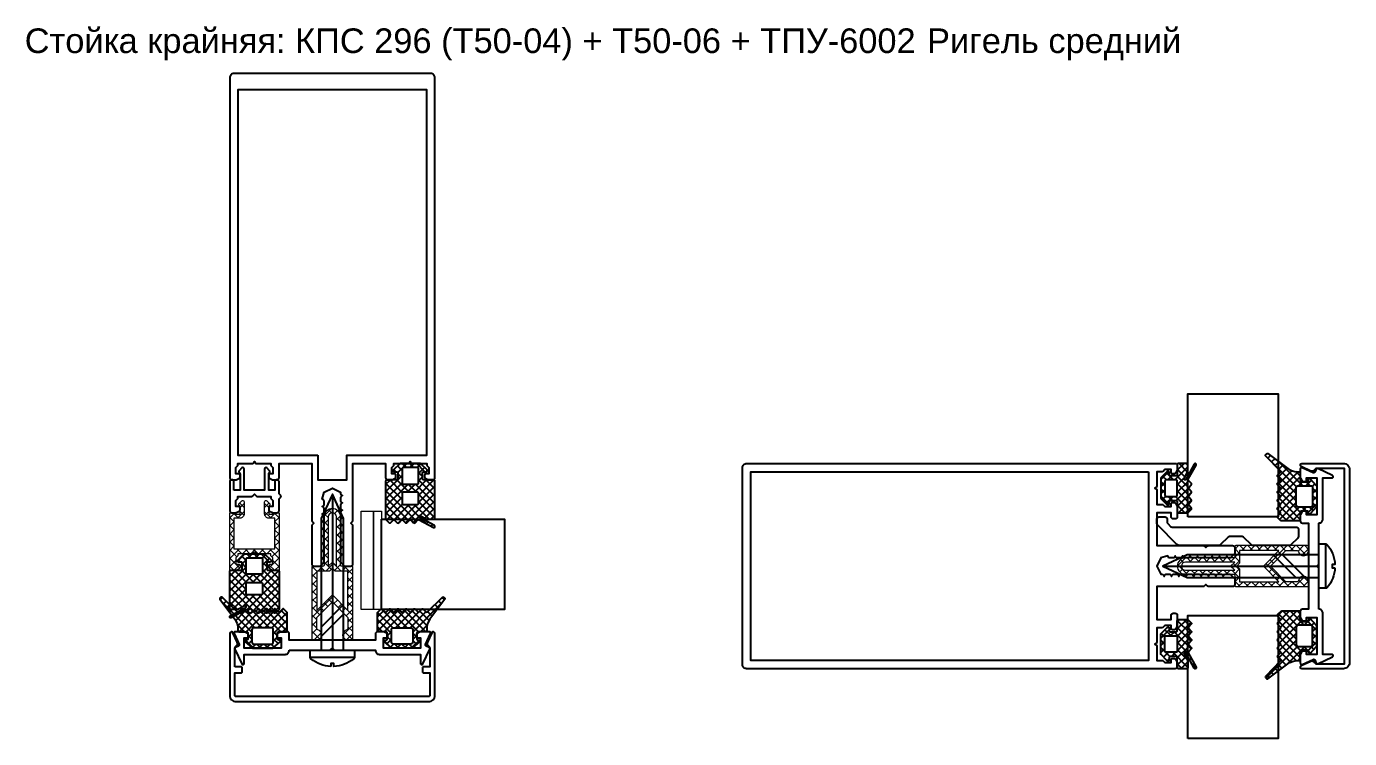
# Model space of a CAD drawing. Header units: millimetres. Extents: x 1744 to 18744, y -2272 to 2782.
# Drawn here: x 12708.1 to 13030.7, y 467.4 to 640.8 of the extents above; entities that cross this region are included whole.
import ezdxf

# ---------------------------------------------------------------- set-up
doc = ezdxf.new("R2010")
doc.units = ezdxf.units.MM
doc.layers.add('Steklopaket', color=5, linetype='Continuous')
doc.layers.add('подписи', color=7, linetype='Continuous')
for name, color, linetype, lineweight in [('Подкладки', 1, 'Continuous', 20), ('Уплотнители', 1, 'Continuous', 20), ('Штриховка', 1, 'Continuous', 5)]:
    doc.layers.add(name, color=color, linetype=linetype, lineweight=lineweight)
doc.styles.get("Standard").update_dxf_attribs({"font": 'arial.ttf'})

# ---------------------------------------------------------------- blocks, each defined once
blk = doc.blocks.new('КП45548')
at = {"color": 146, "true_color": 0x105689}
blk.add_lwpolyline([(-25, 21.5, 0.414214), (-24.5, 21), (-23.57, 21, 0.116434), (-23.44, 21.03), (-22.67, 21.42, 0.284079), (-22.5, 21.69), (-22.5, 22.2, 0.414214), (-22.8, 22.5), (-23.5, 22.5), (-23.5, 24), (-23.09, 24.41, 0.198912), (-23, 24.62), (-23, 25), (-19.44, 25, 0.284079), (-19.17, 25.17), (-19, 25.5), (-18.83, 25.17, 0.284079), (-18.56, 25), (-15, 25), (-15, 24.62, 0.198912), (-14.91, 24.41), (-14.5, 24), (-14.5, 22.5), (-15.2, 22.5, 0.414214), (-15.5, 22.2), (-15.5, 21.69, 0.284079), (-15.33, 21.42), (-14.56, 21.03, 0.116434), (-14.43, 21), (-13.5, 21, 0.414214), (-13, 21.5), (-13, 25), (-5, 25), (-5, 11.12, 0.198912), (-4.91, 10.91), (-4.5, 10.5), (-4.91, 10.09, 0.198912), (-5, 9.88), (-5, 0.5, 0.414214), (-4.5, 0), (-3.12, 0, 0.198912), (-2.91, 0.09), (-2.09, 0.91, 0.198912), (-2, 1.12), (-2, 1.46, 0.284079), (-2.17, 1.73), (-2.5, 1.9), (-2.17, 2.07, 0.284079), (-2, 2.34), (-2, 3.26, 0.284079), (-2.17, 3.53), (-2.5, 3.7), (-2.17, 3.87, 0.284079), (-2, 4.14), (-2, 5.06, 0.284079), (-2.17, 5.33), (-2.5, 5.5), (-2.17, 5.67, 0.284079), (-2, 5.94), (-2, 6.86, 0.284079), (-2.17, 7.13), (-2.5, 7.3), (-2.17, 7.47, 0.284079), (-2, 7.74), (-2, 8.66, 0.284079), (-2.17, 8.93), (-2.5, 9.1), (-2.17, 9.27, 0.284079), (-2, 9.54), (-2, 10.46, 0.284079), (-2.17, 10.73), (-2.5, 10.9), (-2.17, 11.07, 0.284079), (-2, 11.34), (-2, 12.26, 0.284079), (-2.17, 12.53), (-2.5, 12.7), (-2.17, 12.87, 0.284079), (-2, 13.14), (-2, 14.06, 0.284079), (-2.17, 14.33), (-2.5, 14.5), (-2.17, 14.67, 0.284079), (-2, 14.94), (-2, 15.86, 0.284079), (-2.17, 16.13), (-2.5, 16.3), (-2, 18), (0, 19), (2, 18), (2, 17.64, 0.284079), (2.17, 17.37), (2.5, 17.2), (2.17, 17.03, 0.284079), (2, 16.76), (2, 15.84, 0.284079), (2.17, 15.57), (2.5, 15.4), (2.17, 15.23, 0.284079), (2, 14.96), (2, 14.04, 0.284079), (2.17, 13.77), (2.5, 13.6), (2.17, 13.43, 0.284079), (2, 13.16), (2, 12.24, 0.284079), (2.17, 11.97), (2.5, 11.8), (2.17, 11.63, 0.284079), (2, 11.36), (2, 10.44, 0.284079), (2.17, 10.17), (2.5, 10), (2.17, 9.83, 0.284079), (2, 9.56), (2, 8.64, 0.284079), (2.17, 8.37), (2.5, 8.2), (2.17, 8.03, 0.284079), (2, 7.76), (2, 6.84, 0.284079), (2.17, 6.57), (2.5, 6.4), (2.17, 6.23, 0.284079), (2, 5.96), (2, 5.04, 0.284079), (2.17, 4.77), (2.5, 4.6), (2.17, 4.43, 0.284079), (2, 4.16), (2, 3.24, 0.284079), (2.17, 2.97), (2.5, 2.8), (2.17, 2.63, 0.284079), (2, 2.36), (2, 1.12, 0.198912), (2.09, 0.91), (2.91, 0.09, 0.198912), (3.12, 0), (4.5, 0, 0.414214), (5, 0.5), (5, 9.88, 0.198912), (4.91, 10.09), (4.5, 10.5), (4.91, 10.91, 0.198912), (5, 11.12), (5, 25), (13, 25), (13, 21.5, 0.414214), (13.5, 21), (14.43, 21, 0.116434), (14.56, 21.03), (15.33, 21.42, 0.284079), (15.5, 21.69), (15.5, 22.2, 0.414214), (15.2, 22.5), (14.5, 22.5), (14.5, 24), (14.91, 24.41, 0.198912), (15, 24.62), (15, 25), (18.56, 25, 0.284079), (18.83, 25.17), (19, 25.5), (19.17, 25.17, 0.284079), (19.44, 25), (23, 25), (23, 24.62, 0.198912), (23.09, 24.41), (23.5, 24), (23.5, 22.5), (22.8, 22.5, 0.414214), (22.5, 22.2), (22.5, 21.69, 0.284079), (22.67, 21.42), (23.44, 21.03, 0.116434), (23.57, 21), (24.5, 21, 0.414214), (25, 21.5), (25, 119, 0.414214), (24, 120), (-24, 120, 0.414214), (-25, 119)], format="xyb", close=True, dxfattribs=at)
blk.add_lwpolyline([(-3.5, 27), (-3.5, 21), (3.5, 21), (3.5, 27), (23, 27), (23, 116), (-23, 116), (-23, 27)], close=True, dxfattribs=at)
blk = doc.blocks.new('ТПУ-6002')
at = {"true_color": 0xafd9aa}
h = blk.add_hatch(dxfattribs=at)
h.set_pattern_fill('ANSI37', color=9, scale=10, angle=180, style=0)
h.set_pattern_definition([(225, (359.6389, 110.4286), (0.8838835, -0.8838835), []), (315, (359.6389, 110.4286), (0.8838835, 0.8838835), [])])
edge = h.paths.add_edge_path(flags=16)
edge.add_line((1.75, -1), (-1.75, -1))
edge.add_arc((-1.75, -1.25), 0.25, 90, 180)
edge.add_line((-2, -1.25), (-2, -4.75))
edge.add_arc((-1.75, -4.75), 0.25, 180, 270)
edge.add_line((-1.75, -5), (1.75, -5))
edge.add_arc((1.75, -4.75), 0.25, 270, 360)
edge.add_line((2, -4.75), (2, -1.25))
edge.add_arc((1.75, -1.25), 0.25, 0, 90)
edge = h.paths.add_edge_path()
edge.add_line((2.37, -12.66), (4.04, -13.57))
edge.add_arc((4.16, -13.35), 0.25, 241.5196, 270)
edge.add_line((4.16, -13.6), (5.75, -13.6))
edge.add_arc((5.75, -13.35), 0.25, 270, 360)
edge.add_line((6, -13.35), (6, -4.25))
edge.add_arc((5.75, -4.25), 0.25, 0, 90)
edge.add_line((5.75, -4), (3.25, -4))
edge.add_arc((3.25, -3.75), 0.25, 180, 270, ccw=False)
edge.add_line((3, -3.75), (3, -2.25))
edge.add_arc((3.25, -2.25), 0.25, 90, 180, ccw=False)
edge.add_line((3.25, -2), (3.9, -2))
edge.add_arc((3.9, -1.75), 0.25, 270, 405.0646)
edge.add_line((4.08, -1.57), (2.57, -0.07))
edge.add_arc((2.4, -0.25), 0.25, 45.0646, 90)
edge.add_line((2.4, 0), (-2.4, 0))
edge.add_arc((-2.4, -0.25), 0.25, 90, 134.9354)
edge.add_line((-2.57, -0.07), (-4.08, -1.57))
edge.add_arc((-3.9, -1.75), 0.25, 134.9354, 270)
edge.add_line((-3.9, -2), (-3.25, -2))
edge.add_arc((-3.25, -2.25), 0.25, 0, 90, ccw=False)
edge.add_line((-3, -2.25), (-3, -3.75))
edge.add_arc((-3.25, -3.75), 0.25, -90, 0, ccw=False)
edge.add_line((-3.25, -4), (-5.75, -4))
edge.add_arc((-5.75, -4.25), 0.25, 90, 180)
edge.add_line((-6, -4.25), (-6, -13.5))
edge.add_arc((-5.75, -13.5), 0.25, 180, 225)
edge.add_line((-5.93, -13.67), (-5.18, -14.42))
edge.add_arc((-5, -14.25), 0.25, 225, 315)
edge.add_line((-4.82, -14.42), (-4.18, -13.78))
edge.add_arc((-4, -13.95), 0.25, 45, 135, ccw=False)
edge.add_line((-3.82, -13.78), (-3.18, -14.42))
edge.add_arc((-3, -14.25), 0.25, 225, 315)
edge.add_line((-2.82, -14.42), (-2.18, -13.78))
edge.add_arc((-2, -13.95), 0.25, 45, 135, ccw=False)
edge.add_line((-1.82, -13.78), (-1.18, -14.42))
edge.add_arc((-1, -14.25), 0.25, 225, 315)
edge.add_line((-0.82, -14.42), (-0.18, -13.78))
edge.add_arc((0, -13.95), 0.25, 45, 135, ccw=False)
edge.add_line((0.18, -13.78), (0.82, -14.42))
edge.add_arc((1, -14.25), 0.25, 225, 315)
edge.add_line((1.18, -14.42), (1.87, -13.73))
edge.add_arc((2.04, -13.91), 0.25, 61.5196, 135, ccw=False)
edge.add_line((2.16, -13.69), (5.63, -15.57))
edge.add_arc((5.75, -15.35), 0.25, 241.5196, 421.5196)
edge.add_line((5.87, -15.13), (2.13, -13.1))
edge.add_arc((2.25, -12.88), 0.25, 61.5196, 241.5196, ccw=False)
edge = h.paths.add_edge_path(flags=16)
edge.add_line((1.75, -7), (-1.75, -7))
edge.add_arc((-1.75, -7.25), 0.25, 90, 180)
edge.add_line((-2, -7.25), (-2, -9.75))
edge.add_arc((-1.75, -9.75), 0.25, 180, 270)
edge.add_line((-1.75, -10), (1.75, -10))
edge.add_arc((1.75, -9.75), 0.25, 270, 360)
edge.add_line((2, -9.75), (2, -7.25))
edge.add_arc((1.75, -7.25), 0.25, 0, 90)
at = {"color": 9, "true_color": 0xafd9aa}
for points in [[(2.37, -12.66), (4.04, -13.57, 0.124913), (4.16, -13.6), (5.75, -13.6, 0.414214), (6, -13.35), (6, -4.25, 0.414214), (5.75, -4), (3.25, -4, -0.414214), (3, -3.75), (3, -2.25, -0.414214), (3.25, -2), (3.9, -2, 0.668587), (4.08, -1.57), (2.57, -0.07, 0.198619), (2.4, 0), (-2.4, 0, 0.198619), (-2.57, -0.07), (-4.08, -1.57, 0.668587), (-3.9, -2), (-3.25, -2, -0.414214), (-3, -2.25), (-3, -3.75, -0.414214), (-3.25, -4), (-5.75, -4, 0.414214), (-6, -4.25), (-6, -13.5, 0.198912), (-5.93, -13.67), (-5.18, -14.42, 0.414214), (-4.82, -14.42), (-4.18, -13.78, -0.414214), (-3.82, -13.78), (-3.18, -14.42, 0.414214), (-2.82, -14.42), (-2.18, -13.78, -0.414214), (-1.82, -13.78), (-1.18, -14.42, 0.414214), (-0.82, -14.42), (-0.18, -13.78, -0.414214), (0.18, -13.78), (0.82, -14.42, 0.414214), (1.18, -14.42), (1.87, -13.73, -0.332076), (2.16, -13.69), (5.63, -15.57, 1), (5.87, -15.13), (2.13, -13.1, -1)], [(1.75, -1), (-1.75, -1, 0.414214), (-2, -1.25), (-2, -4.75, 0.414214), (-1.75, -5), (1.75, -5, 0.414214), (2, -4.75), (2, -1.25, 0.414214)], [(1.75, -7), (-1.75, -7, 0.414214), (-2, -7.25), (-2, -9.75, 0.414214), (-1.75, -10), (1.75, -10, 0.414214), (2, -9.75), (2, -7.25, 0.414214)]]:
    blk.add_lwpolyline(points, format="xyb", close=True, dxfattribs=at)
blk = doc.blocks.new('КПС 917')
blk.add_lwpolyline([(10.5, 1.08), (0.62, 1.08, 0.198912), (0.41, 0.99), (0, 0.58), (-0.41, 0.99, 0.198912), (-0.62, 1.08), (-10.5, 1.08, 0.414214), (-11.5, 2.08), (-21.5, 2.08), (-21.5, 4.28, 0.414214), (-21.8, 4.58), (-21.83, 4.58, 0.291473), (-22.1, 4.41), (-23.77, 0.83, 0.414214), (-23.63, 0.43), (-22.87, 0.08, -0.414214), (-22.73, -0.32), (-23.97, -2.99, 0.548619), (-23.7, -3.42), (-21.57, -3.42, 0.116434), (-21.44, -3.39), (-20.67, -3, 0.284079), (-20.5, -2.73), (-20.5, -2.22, 0.414214), (-20.8, -1.92), (-21.5, -1.92), (-21.5, 0.58), (-12.5, 0.58), (-12.5, -1.92), (-13.2, -1.92, 0.414214), (-13.5, -2.22), (-13.5, -2.73, 0.284079), (-13.33, -3), (-12.56, -3.39, 0.116434), (-12.43, -3.42), (-11, -3.42, 0.414214), (-10.5, -2.92), (-10.5, -1.42), (10.5, -1.42), (10.5, -2.92, 0.414214), (11, -3.42), (12.43, -3.42, 0.116434), (12.56, -3.39), (13.33, -3, 0.284079), (13.5, -2.73), (13.5, -2.22, 0.414214), (13.2, -1.92), (12.5, -1.92), (12.5, 0.58), (21.5, 0.58), (21.5, -1.92), (20.8, -1.92, 0.414214), (20.5, -2.22), (20.5, -2.73, 0.284079), (20.67, -3), (21.44, -3.39, 0.116434), (21.57, -3.42), (23.7, -3.42, 0.548619), (23.97, -2.99), (22.73, -0.32, -0.414214), (22.87, 0.08), (23.63, 0.43, 0.414214), (23.77, 0.83), (22.1, 4.41, 0.291473), (21.83, 4.58), (21.8, 4.58, 0.414214), (21.5, 4.28), (21.5, 2.08), (11.5, 2.08, 0.414214)], format="xyb", close=True)
blk = doc.blocks.new('ТПУ-007ММ')
at = {"true_color": 0xafd9aa}
h = blk.add_hatch(dxfattribs=at)
h.set_pattern_fill('ANSI37', color=9, scale=10, angle=180, style=0)
h.set_pattern_definition([(225, (-3851.0623, 2334.4012), (0.88388348, -0.88388348), []), (315, (-3851.0623, 2334.4012), (0.88388348, 0.88388348), [])])
edge = h.paths.add_edge_path(flags=16)
edge.add_line((2.1, -1), (-2.1, -1))
edge.add_arc((-2.1, -1.5), 0.5, 90, 180)
edge.add_line((-2.6, -1.5), (-2.6, -4.5))
edge.add_arc((-2.1, -4.5), 0.5, 180, 270)
edge.add_line((-2.1, -5), (2.1, -5))
edge.add_arc((2.1, -4.5), 0.5, 270, 360)
edge.add_line((2.6, -4.5), (2.6, -1.5))
edge.add_arc((2.1, -1.5), 0.5, 0, 90)
edge = h.paths.add_edge_path()
edge.add_arc((-3.85, -2.25), 0.25, 0, 90, ccw=False)
edge.add_line((-3.6, -2.25), (-3.6, -3.75))
edge.add_arc((-3.85, -3.75), 0.25, -90, 0, ccw=False)
edge.add_line((-3.85, -4), (-5.75, -4))
edge.add_arc((-5.75, -4.25), 0.25, 90, 180)
edge.add_line((-6, -4.25), (-6, -8.62))
edge.add_arc((-5.8, -8.62), 0.2, 180, 225)
edge.add_line((-5.94, -8.76), (-5.18, -9.53))
edge.add_arc((-5, -9.35), 0.25, 225, 315)
edge.add_line((-4.82, -9.53), (-4.18, -8.88))
edge.add_arc((-4, -9.06), 0.25, 45, 135, ccw=False)
edge.add_line((-3.82, -8.88), (-3.18, -9.53))
edge.add_arc((-3, -9.35), 0.25, 225, 315)
edge.add_line((-2.82, -9.53), (-2.18, -8.88))
edge.add_arc((-2, -9.06), 0.25, 45, 135, ccw=False)
edge.add_line((-1.82, -8.88), (-1.18, -9.53))
edge.add_arc((-1, -9.35), 0.25, 225, 315)
edge.add_line((-0.82, -9.53), (-0.18, -8.88))
edge.add_arc((0, -9.06), 0.25, 45, 135, ccw=False)
edge.add_line((0.18, -8.88), (0.82, -9.53))
edge.add_arc((1, -9.35), 0.25, 225, 315)
edge.add_line((1.18, -9.53), (1.82, -8.88))
edge.add_arc((2, -9.06), 0.25, 45, 135, ccw=False)
edge.add_line((2.18, -8.88), (2.82, -9.53))
edge.add_arc((3, -9.35), 0.25, 225, 315)
edge.add_line((3.18, -9.53), (3.82, -8.88))
edge.add_arc((4, -9.06), 0.25, 45, 135, ccw=False)
edge.add_line((4.18, -8.88), (4.82, -9.53))
edge.add_arc((5, -9.35), 0.25, 225, 315)
edge.add_line((5.18, -9.53), (5.82, -8.88))
edge.add_arc((6, -9.06), 0.25, 45, 135, ccw=False)
edge.add_line((6.18, -8.88), (9.82, -12.42))
edge.add_arc((10, -12.25), 0.25, 225, 315)
edge.add_line((10.18, -12.42), (10.39, -12.21))
edge.add_arc((10.21, -12.04), 0.25, 315, 380.2249)
edge.add_line((10.44, -11.95), (6.8, -7.06))
edge.add_arc((10, -4.67), 4, 180, 216.7605, ccw=False)
edge.add_line((6, -4.67), (6, -4.3))
edge.add_arc((5.7, -4.3), 0.3, 360, 450)
edge.add_line((5.7, -4), (3.85, -4))
edge.add_arc((3.85, -3.75), 0.25, 180, 270, ccw=False)
edge.add_line((3.6, -3.75), (3.6, -2.25))
edge.add_arc((3.85, -2.25), 0.25, 90, 180, ccw=False)
edge.add_line((3.85, -2), (4.1, -2))
edge.add_arc((4.1, -1.75), 0.25, 270, 405.0646)
edge.add_line((4.28, -1.57), (2.57, -0.07))
edge.add_arc((2.4, -0.25), 0.25, 45.0646, 90)
edge.add_line((2.4, 0), (-2.4, 0))
edge.add_arc((-2.4, -0.25), 0.25, 90, 134.9354)
edge.add_line((-2.57, -0.07), (-4.28, -1.57))
edge.add_arc((-4.1, -1.75), 0.25, 134.9354, 270)
edge.add_line((-4.1, -2), (-3.85, -2))
at = {"color": 9, "true_color": 0xafd9aa}
for points in [[(-3.85, -2, -0.414214), (-3.6, -2.25), (-3.6, -3.75, -0.414214), (-3.85, -4), (-5.75, -4, 0.414214), (-6, -4.25), (-6, -8.62, 0.198912), (-5.94, -8.76), (-5.18, -9.53, 0.414214), (-4.82, -9.53), (-4.18, -8.88, -0.414214), (-3.82, -8.88), (-3.18, -9.53, 0.414214), (-2.82, -9.53), (-2.18, -8.88, -0.414214), (-1.82, -8.88), (-1.18, -9.53, 0.414214), (-0.82, -9.53), (-0.18, -8.88, -0.414214), (0.18, -8.88), (0.82, -9.53, 0.414214), (1.18, -9.53), (1.82, -8.88, -0.414214), (2.18, -8.88), (2.82, -9.53, 0.414214), (3.18, -9.53), (3.82, -8.88, -0.414214), (4.18, -8.88), (4.82, -9.53, 0.414214), (5.18, -9.53), (5.82, -8.88, -0.414214), (6.18, -8.88), (9.82, -12.42, 0.414214), (10.18, -12.42), (10.39, -12.21, 0.292538), (10.44, -11.95), (6.8, -7.06, -0.161788), (6, -4.67), (6, -4.3, 0.414214), (5.7, -4), (3.85, -4, -0.414214), (3.6, -3.75), (3.6, -2.25, -0.414214), (3.85, -2), (4.1, -2, 0.668587), (4.28, -1.57), (2.57, -0.07, 0.198619), (2.4, 0), (-2.4, 0, 0.198619), (-2.57, -0.07), (-4.28, -1.57, 0.668587), (-4.1, -2)], [(2.1, -1), (-2.1, -1, 0.414214), (-2.6, -1.5), (-2.6, -4.5, 0.414214), (-2.1, -5), (2.1, -5, 0.414214), (2.6, -4.5), (2.6, -1.5, 0.414214)]]:
    blk.add_lwpolyline(points, format="xyb", close=True, dxfattribs=at)
blk = doc.blocks.new('КП45310')
at = {"color": 0}
blk.add_lwpolyline([(23.8, -4.26), (23.8, -8.78, -0.279739), (23.48, -9.31, 0.401559), (23.17, -10.23), (24.24, -12.52, 0.802585), (25, -12.36), (25, 2.74, 0.414214), (23.5, 4.24), (-23.5, 4.24, 0.414214), (-25, 2.74), (-25, -12.36, 0.802585), (-24.24, -12.52), (-23.17, -10.23, 0.401559), (-23.48, -9.31, -0.279739), (-23.8, -8.78), (-23.8, -4.26), (-22.3, -4.26, 0.414214), (-22, -3.96), (-22, -3.06, 0.414214), (-22.3, -2.76), (-23.8, -2.76), (-23.8, 2.74, -0.414214), (-23.5, 3.04), (23.5, 3.04, -0.414214), (23.8, 2.74), (23.8, -2.76), (22.3, -2.76, 0.414214), (22, -3.06), (22, -3.96, 0.414214), (22.3, -4.26)], format="xyb", close=True, dxfattribs=at)
blk = doc.blocks.new('ВС 5.5х38 А2 DIN7981')
for p, q in [((0, 38), (0, 0)), ((-5.4, -1.69), (5.4, -1.69))]:
    blk.add_line(p, q)
for points in [[(2.75, 0), (2.75, 32.1), (0, 38), (-2.75, 32.1), (-2.75, 0)], [(-2.75, 3.33), (2.75, 8.83), (2.75, 11.12), (-2.75, 5.62)]]:
    blk.add_lwpolyline(points, close=True)
blk.add_lwpolyline([(-0.39, -3.94, -0.161849), (-5.22, -2.08, -0.223888), (-5.4, -1.69), (-5.4, 0), (5.4, 0), (5.4, -1.69, -0.223888), (5.22, -2.08, -0.161849), (0.39, -3.94), (0.39, -3.24), (-0.39, -3.24)], format="xyb", close=True)
blk = doc.blocks.new('Т50-01')
at = {"layer": 'Штриховка', "lineweight": 5}
h = blk.add_hatch(dxfattribs=at)
h.set_pattern_fill('ANSI37', color=256, scale=11.2, angle=90, style=0)
h.set_pattern_definition([(135, (-7160.1142, 3974.9053), (-0.9899495, -0.9899495), []), (225, (-7160.1142, 3974.9053), (0.9899495, -0.9899495), [])])
h.paths.add_polyline_path([(-13.2, -0.7), (-12.5, 0), (-13.2, 0.7), (-13.2, 3.8), (-22.8, 3.8), (-19, 0), (-22.8, -3.8), (-13.2, -3.8)], flags=16)
edge = h.paths.add_edge_path()
edge.add_line((-12, -4.7), (-12, -2.25))
edge.add_arc((-11.75, -2.25), 0.25, 90, 180, ccw=False)
edge.add_line((-11.75, -2), (-5.2, -2))
edge.add_arc((-5, -1.85), 0.25, 216.8699, 323.1301)
edge.add_line((-4.8, -2), (0, -2))
edge.add_arc((0, 0), 2, 270, 450)
edge.add_line((0, 2), (-4.8, 2))
edge.add_arc((-5, 1.85), 0.25, 36.8699, 143.1301)
edge.add_line((-5.2, 2), (-11.75, 2))
edge.add_arc((-11.75, 2.25), 0.25, 180, 270, ccw=False)
edge.add_line((-12, 2.25), (-12, 4.7))
edge.add_arc((-12.3, 4.7), 0.3, 360, 450)
edge.add_line((-12.3, 5), (-29.7, 5))
edge.add_arc((-29.7, 4.7), 0.3, 90, 180)
edge.add_line((-30, 4.7), (-30, 3.75))
edge.add_arc((-28.75, 3.75), 1.25, 180, 350.7182)
edge.add_arc((-27.22, 3.5), 0.3, 90, 170.7182, ccw=False)
edge.add_line((-27.22, 3.8), (-24.5, 3.8))
edge.add_line((-24.5, 3.8), (-20.7, 0))
edge.add_line((-20.7, 0), (-24.5, -3.8))
edge.add_line((-24.5, -3.8), (-27.22, -3.8))
edge.add_arc((-27.22, -3.5), 0.3, 189.2818, 270, ccw=False)
edge.add_arc((-28.75, -3.75), 1.25, 9.2818, 180)
edge.add_line((-30, -3.75), (-30, -4.7))
edge.add_arc((-29.7, -4.7), 0.3, 180, 270)
edge.add_line((-29.7, -5), (-12.3, -5))
edge.add_arc((-12.3, -4.7), 0.3, 270, 360)
edge = h.paths.add_edge_path(flags=16)
edge.add_line((-11, 0), (-12, -1))
edge.add_line((-12, -1), (0, -1))
edge.add_arc((0, 0), 1, 270, 450)
edge.add_line((0, 1), (-12, 1))
edge.add_line((-12, 1), (-11, 0))
at = {"layer": 'Уплотнители'}
for points in [[(-12, -4.7), (-12, -2.25, -0.414214), (-11.75, -2), (-5.2, -2, 0.5), (-4.8, -2), (0, -2, 1), (0, 2), (-4.8, 2, 0.5), (-5.2, 2), (-11.75, 2, -0.414214), (-12, 2.25), (-12, 4.7, 0.414214), (-12.3, 5), (-29.7, 5, 0.414214), (-30, 4.7), (-30, 3.75, 0.922113), (-27.52, 3.55, -0.367523), (-27.22, 3.8), (-24.5, 3.8), (-20.7, 0), (-24.5, -3.8), (-27.22, -3.8, -0.367523), (-27.52, -3.55, 0.922113), (-30, -3.75), (-30, -4.7, 0.414214), (-29.7, -5), (-12.3, -5, 0.414214)], [(-11, 0), (-12, -1), (0, -1, 1), (0, 1), (-12, 1), (-11, 0)]]:
    blk.add_lwpolyline(points, format="xyb", close=True, dxfattribs=at)
blk.add_lwpolyline([(-13.2, -0.7), (-12.5, 0), (-13.2, 0.7), (-13.2, 3.8), (-22.8, 3.8), (-19, 0), (-22.8, -3.8), (-13.2, -3.8)], close=True, dxfattribs=at)
blk = doc.blocks.new('КПС 296')
blk.add_lwpolyline([(-5, 0), (-5, -2.2, -0.414214), (-5.3, -2.5), (-5.7, -2.5, -0.414214), (-6, -2.2), (-6, -2.2), (-6, 5, -0.414214), (-5.5, 5.5), (-4.57, 5.5, -0.116434), (-4.44, 5.47), (-3.67, 5.08, -0.284079), (-3.5, 4.81), (-3.5, 4.3, -0.414214), (-3.8, 4), (-4.5, 4), (-4.5, 2.5), (-4.09, 2.09, -0.198912), (-4, 1.88), (-4, 1.5), (-0.62, 1.5, -0.198912), (-0.41, 1.41), (0, 1), (0.41, 1.41, -0.198912), (0.62, 1.5), (4, 1.5), (4, 1.88, -0.198912), (4.09, 2.09), (4.5, 2.5), (4.5, 4), (3.8, 4, -0.414214), (3.5, 4.3), (3.5, 4.81, -0.284079), (3.67, 5.08), (4.44, 5.47, -0.116434), (4.57, 5.5), (5.5, 5.5, -0.414214), (6, 5), (6, 2.25, 0.198912), (6.09, 2.04), (6.41, 1.71, -0.414214), (6.41, 1.29), (6.09, 0.96, 0.198912), (6, 0.75), (6, -2.2, -0.414214), (5.7, -2.5), (5.3, -2.5, -0.414214), (5, -2.2), (5, 0), (3.5, 0), (3.5, -3.98, 0.198912), (3.59, -4.19), (3.71, -4.31, -0.414214), (3.71, -4.74), (3.04, -5.41, -0.668179), (2.5, -5.18), (2.5, 0), (-2.5, 0), (-2.5, -5.18, -0.668179), (-3.04, -5.41), (-3.71, -4.74, -0.414214), (-3.71, -4.31), (-3.59, -4.19, 0.198912), (-3.5, -3.98), (-3.5, 0)], format="xyb", close=True)
blk = doc.blocks.new('Т50-06')
at = {"layer": 'Штриховка', "lineweight": 5}
h = blk.add_hatch(dxfattribs=at)
h.set_pattern_fill('ANSI37', color=256, scale=11.2, angle=90, style=0)
h.set_pattern_definition([(135, (-11417.5478, 3829.3933), (-0.9899495, -0.9899495), []), (225, (-11417.5478, 3829.3933), (0.9899495, -0.9899495), [])])
edge = h.paths.add_edge_path()
edge.add_line((2.81, 0), (3.22, -0.41))
edge.add_arc((3.01, -0.62), 0.3, 0, 45, ccw=False)
edge.add_line((3.31, -0.62), (3.31, -4))
edge.add_line((3.31, -4), (3.68, -4))
edge.add_arc((3.68, -4.3), 0.3, 45, 90, ccw=False)
edge.add_line((3.9, -4.09), (4.31, -4.5))
edge.add_line((4.31, -4.5), (5.81, -4.5))
edge.add_line((5.81, -4.5), (5.81, -3.8))
edge.add_arc((6.11, -3.8), 0.3, 90, 180, ccw=False)
edge.add_line((6.11, -3.5), (6.62, -3.5))
edge.add_arc((6.62, -3.8), 0.3, 26.5651, 90, ccw=False)
edge.add_line((6.89, -3.67), (7.28, -4.44))
edge.add_arc((7.01, -4.57), 0.3, 0, 26.5651, ccw=False)
edge.add_line((7.31, -4.57), (7.31, -6))
edge.add_line((7.31, -6), (-6.69, -6))
edge.add_line((-6.69, -6), (-6.69, -5.1))
edge.add_arc((-6.39, -5.1), 0.3, 90, 180, ccw=False)
edge.add_line((-6.39, -4.8), (-6.39, -3.5))
edge.add_line((-6.39, -3.5), (-8.29, -3.5))
edge.add_line((-8.29, -3.5), (-8.5, -3.71))
edge.add_arc((-8.72, -3.5), 0.3, 225, 315, ccw=False)
edge.add_line((-8.93, -3.71), (-9.6, -3.04))
edge.add_arc((-9.37, -2.82), 0.317, 90, 225, ccw=False)
edge.add_line((-9.37, -2.5), (-6.39, -2.5))
edge.add_arc((-6.39, -3.5), 1, 0, 90, ccw=False)
edge.add_line((-5.39, -3.5), (-5.39, -5))
edge.add_line((-5.39, -5), (2.11, -5))
edge.add_line((2.11, -5), (2.11, 5))
edge.add_line((2.11, 5), (-5.39, 5))
edge.add_line((-5.39, 5), (-5.39, 3.5))
edge.add_arc((-6.39, 3.5), 1, -90, 0, ccw=False)
edge.add_line((-6.39, 2.5), (-9.37, 2.5))
edge.add_arc((-9.37, 2.82), 0.317, 135, 270, ccw=False)
edge.add_line((-9.6, 3.04), (-8.93, 3.71))
edge.add_arc((-8.72, 3.5), 0.3, 45, 135, ccw=False)
edge.add_line((-8.5, 3.71), (-8.29, 3.5))
edge.add_line((-8.29, 3.5), (-6.39, 3.5))
edge.add_line((-6.39, 3.5), (-6.39, 4.8))
edge.add_arc((-6.39, 5.1), 0.3, 180, 270, ccw=False)
edge.add_line((-6.69, 5.1), (-6.69, 6))
edge.add_line((-6.69, 6), (7.31, 6))
edge.add_line((7.31, 6), (7.31, 4.57))
edge.add_arc((7.01, 4.57), 0.3, -26.5651, 0, ccw=False)
edge.add_line((7.28, 4.44), (6.89, 3.67))
edge.add_arc((6.62, 3.8), 0.3, 270, 333.4349, ccw=False)
edge.add_line((6.62, 3.5), (6.11, 3.5))
edge.add_arc((6.11, 3.8), 0.3, 180, 270, ccw=False)
edge.add_line((5.81, 3.8), (5.81, 4.5))
edge.add_line((5.81, 4.5), (4.31, 4.5))
edge.add_line((4.31, 4.5), (3.9, 4.09))
edge.add_arc((3.68, 4.3), 0.3, 270, 315, ccw=False)
edge.add_line((3.68, 4), (3.31, 4))
edge.add_line((3.31, 4), (3.31, 0.62))
edge.add_arc((3.01, 0.62), 0.3, 315, 360, ccw=False)
edge.add_line((3.22, 0.41), (2.81, 0))
at = {"layer": 'Уплотнители'}
blk.add_lwpolyline([(2.81, 0), (3.22, -0.41, -0.198912), (3.31, -0.62), (3.31, -4), (3.68, -4, -0.198912), (3.9, -4.09), (4.31, -4.5), (5.81, -4.5), (5.81, -3.8, -0.414214), (6.11, -3.5), (6.62, -3.5, -0.284079), (6.89, -3.67), (7.28, -4.44, -0.116434), (7.31, -4.57), (7.31, -6), (-6.69, -6), (-6.69, -5.1, -0.414214), (-6.39, -4.8), (-6.39, -3.5), (-8.29, -3.5), (-8.5, -3.71, -0.414214), (-8.93, -3.71), (-9.6, -3.04, -0.668179), (-9.37, -2.5), (-6.39, -2.5, -0.414214), (-5.39, -3.5), (-5.39, -5), (2.11, -5), (2.11, 5), (-5.39, 5), (-5.39, 3.5, -0.414214), (-6.39, 2.5), (-9.37, 2.5, -0.668179), (-9.6, 3.04), (-8.93, 3.71, -0.414214), (-8.5, 3.71), (-8.29, 3.5), (-6.39, 3.5), (-6.39, 4.8, -0.414214), (-6.69, 5.1), (-6.69, 6), (7.31, 6), (7.31, 4.57, -0.116434), (7.28, 4.44), (6.89, 3.67, -0.284079), (6.62, 3.5), (6.11, 3.5, -0.414214), (5.81, 3.8), (5.81, 4.5), (4.31, 4.5), (3.9, 4.09, -0.198912), (3.68, 4), (3.31, 4), (3.31, 0.62, -0.198912), (3.22, 0.41), (2.81, 0)], format="xyb", dxfattribs=at)
blk = doc.blocks.new('КП45550')
at = {"color": 217, "true_color": 0x93278f}
blk.add_lwpolyline([(-5, 6.38, -0.198912), (-4.91, 6.59), (-4.5, 7), (-4.91, 7.41, -0.198912), (-5, 7.62), (-5, 19), (-13, 19), (-13, 15.5), (-12, 15.5, -0.414214), (-11.5, 15), (-11.5, 14.5, -0.414214), (-12, 14), (-14.43, 14, -0.116434), (-14.56, 14.03), (-15.33, 14.42, -0.284079), (-15.5, 14.69), (-15.5, 15.2, -0.414214), (-15.2, 15.5), (-14.5, 15.5), (-14.5, 17), (-14.91, 17.41, -0.198912), (-15, 17.62), (-15, 19), (-18.56, 19, -0.284079), (-18.83, 19.17), (-19, 19.5), (-19.17, 19.17, -0.284079), (-19.44, 19), (-23, 19), (-23, 17.62, -0.198912), (-23.09, 17.41), (-23.5, 17), (-23.5, 15.5), (-22.8, 15.5, -0.414214), (-22.5, 15.2), (-22.5, 14.69, -0.284079), (-22.67, 14.42), (-23.44, 14.03, -0.116434), (-23.57, 14), (-24.5, 14, -0.414214), (-25, 14.5), (-25, 119, -0.414214), (-24, 120), (24, 120, -0.414214), (25, 119), (25, 14.5, -0.414214), (24.5, 14), (23.57, 14, -0.116434), (23.44, 14.03), (22.67, 14.42, -0.284079), (22.5, 14.69), (22.5, 15.2, -0.414214), (22.8, 15.5), (23.5, 15.5), (23.5, 17), (23.09, 17.41, -0.198912), (23, 17.62), (23, 19), (19.44, 19, -0.284079), (19.17, 19.17), (19, 19.5), (18.83, 19.17, -0.284079), (18.56, 19), (15, 19), (15, 17.62, -0.198912), (14.91, 17.41), (14.5, 17), (14.5, 15.5), (15.2, 15.5, -0.414214), (15.5, 15.2), (15.5, 14.69, -0.284079), (15.33, 14.42), (14.56, 14.03, -0.116434), (14.43, 14), (12, 14, -0.414214), (11.5, 14.5), (11.5, 15, -0.414214), (12, 15.5), (13, 15.5), (13, 19), (5, 19), (5, 7.62, -0.198912), (4.91, 7.41), (4.5, 7), (4.91, 6.59, -0.198912), (5, 6.38), (5, 0.5, -0.414214), (4.5, 0), (3.12, 0, -0.198912), (2.91, 0.09), (2.09, 0.91, -0.198912), (2, 1.12), (2, 1.46, -0.284079), (2.17, 1.73), (2.5, 1.9), (2.17, 2.07, -0.284079), (2, 2.34), (2, 3.26, -0.284079), (2.17, 3.53), (2.5, 3.7), (2.17, 3.87, -0.284079), (2, 4.14), (2, 5.06, -0.284079), (2.17, 5.33), (2.5, 5.5), (2.17, 5.67, -0.284079), (2, 5.94), (2, 6.86, -0.284079), (2.17, 7.13), (2.5, 7.3), (2.17, 7.47, -0.284079), (2, 7.74), (2, 8.66, -0.284079), (2.17, 8.93), (2.5, 9.1), (2.17, 9.27, -0.284079), (2, 9.54), (2, 10.46, -0.284079), (2.17, 10.73), (2.5, 10.9), (2.17, 11.07, -0.284079), (2, 11.34), (2, 12.26, -0.284079), (2.17, 12.53), (2.5, 12.7), (2.17, 12.87, -0.284079), (2, 13.14), (2, 14.06, -0.284079), (2.17, 14.33), (2.5, 14.5), (2.17, 14.67, -0.284079), (2, 14.94), (2, 15.86, -0.284079), (2.17, 16.13), (2.5, 16.3), (2, 18), (0, 19), (-2, 18), (-2, 17.64, -0.284079), (-2.17, 17.37), (-2.5, 17.2), (-2.17, 17.03, -0.284079), (-2, 16.76), (-2, 15.84, -0.284079), (-2.17, 15.57), (-2.5, 15.4), (-2.17, 15.23, -0.284079), (-2, 14.96), (-2, 14.04, -0.284079), (-2.17, 13.77), (-2.5, 13.6), (-2.17, 13.43, -0.284079), (-2, 13.16), (-2, 12.24, -0.284079), (-2.17, 11.97), (-2.5, 11.8), (-2.17, 11.63, -0.284079), (-2, 11.36), (-2, 10.44, -0.284079), (-2.17, 10.17), (-2.5, 10), (-2.17, 9.83, -0.284079), (-2, 9.56), (-2, 8.64, -0.284079), (-2.17, 8.37), (-2.5, 8.2), (-2.17, 8.03, -0.284079), (-2, 7.76), (-2, 6.84, -0.284079), (-2.17, 6.57), (-2.5, 6.4), (-2.17, 6.23, -0.284079), (-2, 5.96), (-2, 5.04, -0.284079), (-2.17, 4.77), (-2.5, 4.6), (-2.17, 4.43, -0.284079), (-2, 4.16), (-2, 3.24, -0.284079), (-2.17, 2.97), (-2.5, 2.8), (-2.17, 2.63, -0.284079), (-2, 2.36), (-2, 1.12, -0.198912), (-2.09, 0.91), (-2.91, 0.09, -0.198912), (-3.12, 0), (-4.5, 0, -0.414214), (-5, 0.5)], format="xyb", close=True, dxfattribs=at)
blk.add_lwpolyline([(23, 21), (-23, 21), (-23, 118), (23, 118)], close=True, dxfattribs=at)
blk = doc.blocks.new('ТПУ-6001')
at = {"true_color": 0xafd9aa}
h = blk.add_hatch(dxfattribs=at)
h.set_pattern_fill('ANSI37', color=9, scale=10, angle=180, style=0)
h.set_pattern_definition([(225, (-3851.2058, 2316.4733), (0.88388348, -0.88388348), []), (315, (-3851.2058, 2316.4733), (0.88388348, 0.88388348), [])])
edge = h.paths.add_edge_path(flags=16)
edge.add_line((1.75, -1), (-1.75, -1))
edge.add_arc((-1.75, -1.25), 0.25, 90, 180)
edge.add_line((-2, -1.25), (-2, -3.75))
edge.add_arc((-1.75, -3.75), 0.25, 180, 270)
edge.add_line((-1.75, -4), (1.75, -4))
edge.add_arc((1.75, -3.75), 0.25, 270, 360)
edge.add_line((2, -3.75), (2, -1.25))
edge.add_arc((1.75, -1.25), 0.25, 0, 90)
edge = h.paths.add_edge_path()
edge.add_line((2.37, -5.66), (4.04, -6.57))
edge.add_arc((4.16, -6.35), 0.25, 241.5196, 270)
edge.add_line((4.16, -6.6), (5.75, -6.6))
edge.add_arc((5.75, -6.35), 0.25, 270, 360)
edge.add_line((6, -6.35), (6, -4.25))
edge.add_arc((5.75, -4.25), 0.25, 0, 90)
edge.add_line((5.75, -4), (3.25, -4))
edge.add_arc((3.25, -3.75), 0.25, 180, 270, ccw=False)
edge.add_line((3, -3.75), (3, -2.25))
edge.add_arc((3.25, -2.25), 0.25, 90, 180, ccw=False)
edge.add_line((3.25, -2), (3.9, -2))
edge.add_arc((3.9, -1.75), 0.25, 270, 405.0646)
edge.add_line((4.08, -1.57), (2.57, -0.07))
edge.add_arc((2.4, -0.25), 0.25, 45.0646, 90)
edge.add_line((2.4, 0), (-2.4, 0))
edge.add_arc((-2.4, -0.25), 0.25, 90, 134.9354)
edge.add_line((-2.57, -0.07), (-4.08, -1.57))
edge.add_arc((-3.9, -1.75), 0.25, 134.9354, 270)
edge.add_line((-3.9, -2), (-3.25, -2))
edge.add_arc((-3.25, -2.25), 0.25, 0, 90, ccw=False)
edge.add_line((-3, -2.25), (-3, -3.75))
edge.add_arc((-3.25, -3.75), 0.25, -90, 0, ccw=False)
edge.add_line((-3.25, -4), (-5.75, -4))
edge.add_arc((-5.75, -4.25), 0.25, 90, 180)
edge.add_line((-6, -4.25), (-6, -6.5))
edge.add_arc((-5.75, -6.5), 0.25, 180, 225)
edge.add_line((-5.93, -6.67), (-5.18, -7.42))
edge.add_arc((-5, -7.25), 0.25, 225, 315)
edge.add_line((-4.82, -7.42), (-4.18, -6.78))
edge.add_arc((-4, -6.95), 0.25, 45, 135, ccw=False)
edge.add_line((-3.82, -6.78), (-3.18, -7.42))
edge.add_arc((-3, -7.25), 0.25, 225, 315)
edge.add_line((-2.82, -7.42), (-2.18, -6.78))
edge.add_arc((-2, -6.95), 0.25, 45, 135, ccw=False)
edge.add_line((-1.82, -6.78), (-1.18, -7.42))
edge.add_arc((-1, -7.25), 0.25, 225, 315)
edge.add_line((-0.82, -7.42), (-0.18, -6.78))
edge.add_arc((0, -6.95), 0.25, 45, 135, ccw=False)
edge.add_line((0.18, -6.78), (0.82, -7.42))
edge.add_arc((1, -7.25), 0.25, 225, 315)
edge.add_line((1.18, -7.42), (1.87, -6.73))
edge.add_arc((2.04, -6.91), 0.25, 61.5196, 135, ccw=False)
edge.add_line((2.16, -6.69), (5.63, -8.57))
edge.add_arc((5.75, -8.35), 0.25, 241.5196, 421.5196)
edge.add_line((5.87, -8.13), (2.13, -6.1))
edge.add_arc((2.25, -5.88), 0.25, 61.5196, 241.5196, ccw=False)
at = {"color": 9, "true_color": 0xafd9aa}
for points in [[(2.37, -5.66), (4.04, -6.57, 0.124913), (4.16, -6.6), (5.75, -6.6, 0.414214), (6, -6.35), (6, -4.25, 0.414214), (5.75, -4), (3.25, -4, -0.414214), (3, -3.75), (3, -2.25, -0.414214), (3.25, -2), (3.9, -2, 0.668587), (4.08, -1.57), (2.57, -0.07, 0.198619), (2.4, 0), (-2.4, 0, 0.198619), (-2.57, -0.07), (-4.08, -1.57, 0.668587), (-3.9, -2), (-3.25, -2, -0.414214), (-3, -2.25), (-3, -3.75, -0.414214), (-3.25, -4), (-5.75, -4, 0.414214), (-6, -4.25), (-6, -6.5, 0.198912), (-5.93, -6.67), (-5.18, -7.42, 0.414214), (-4.82, -7.42), (-4.18, -6.78, -0.414214), (-3.82, -6.78), (-3.18, -7.42, 0.414214), (-2.82, -7.42), (-2.18, -6.78, -0.414214), (-1.82, -6.78), (-1.18, -7.42, 0.414214), (-0.82, -7.42), (-0.18, -6.78, -0.414214), (0.18, -6.78), (0.82, -7.42, 0.414214), (1.18, -7.42), (1.87, -6.73, -0.332076), (2.16, -6.69), (5.63, -8.57, 1), (5.87, -8.13), (2.13, -6.1, -1)], [(1.75, -1), (-1.75, -1, 0.414214), (-2, -1.25), (-2, -3.75, 0.414214), (-1.75, -4), (1.75, -4, 0.414214), (2, -3.75), (2, -1.25, 0.414214)]]:
    blk.add_lwpolyline(points, format="xyb", close=True, dxfattribs=at)
blk = doc.blocks.new('КП45309')
at = {"color": 0}
blk.add_lwpolyline([(-23.5, 2.52), (23.5, 2.52, -0.414214), (25, 1.02), (25, -9.08, -0.802585), (24.24, -9.24), (23.17, -6.95, -0.401559), (23.48, -6.03, 0.279739), (23.8, -5.5), (23.8, 1.32), (-23.8, 1.32), (-23.8, -5.5, 0.279739), (-23.48, -6.03, -0.401559), (-23.17, -6.95), (-24.24, -9.24, -0.802585), (-25, -9.08), (-25, 1.02, -0.414214)], format="xyb", close=True, dxfattribs=at)
blk = doc.blocks.new('КП45109')
at = {"color": 0}
blk.add_lwpolyline([(-31.04, -7), (-22.16, -7, 0.198912), (-21.81, -6.85), (-19.9, -4.94, -0.198912), (-19.54, -4.79), (-16.46, -4.79, -0.198912), (-16.1, -4.94), (-14.19, -6.85, 0.198912), (-13.83, -7), (-4.34, -7, 0.198912), (-3.63, -6.71), (0.96, -2.12, 0.198912), (1.25, -1.41), (1.25, -0.5, 0.414214), (0.75, 0), (-0.75, 0, 0.414214), (-1.25, -0.5), (-1.25, -1.29, -0.198912), (-1.4, -1.65), (-2.1, -2.35, -0.198912), (-2.46, -2.5), (-32.75, -2.5, 0.414214), (-33.25, -3), (-33.25, -4.79, 0.198912), (-33.1, -5.15), (-31.4, -6.85, 0.198912), (-31.04, -7)], format="xyb", close=True, dxfattribs=at)

msp = doc.modelspace()

# ---------------------------------------------------------------- linework, layer by layer
at = {"layer": 'Steklopaket'}
for points in [[(12991.296, 521.36), (12991.296, 551.36), (13013.296, 551.36), (13013.296, 521.36)], [(12794.696, 520.76), (12824.696, 520.76), (12824.696, 498.76), (12794.696, 498.76)], [(12991.296, 467.36), (12991.296, 497.36), (13013.296, 497.36), (13013.296, 467.36)]]:
    msp.add_lwpolyline(points, close=True, dxfattribs=at)
at = {"layer": 'Подкладки'}
for points in [[(12789.696, 522.76), (12792.696, 522.76), (12792.696, 498.76), (12789.696, 498.76)], [(12792.696, 522.76), (12794.696, 522.76), (12794.696, 498.76), (12792.696, 498.76)]]:
    msp.add_lwpolyline(points, close=True, dxfattribs=at)

# ---------------------------------------------------------------- block references
for name, p in [('КП45548', (12782.696, 509.36)), ('ТПУ-6002', (12801.696, 534.36)), ('ВС 5.5х38 А2 DIN7981', (12782.696, 488.859))]:
    msp.add_blockref(name, p)
at = {"xscale": -1}
for name, p, rotation in [('ТПУ-007ММ', (13022.696, 526.36), 270), ('КПС 296', (12763.696, 527.86), 180), ('ТПУ-007ММ', (12799.696, 489.36), 180), ('ТПУ-6001', (12984.696, 490.36), 90)]:
    msp.add_blockref(name, p, dxfattribs=dict(at, rotation=rotation))
for name, p, rotation in [('КП45550', (13002.696, 509.36), 90), ('ТПУ-6001', (12984.696, 528.36), 90), ('КП45309', (13028.171, 509.36), 270), ('КПС 917', (13022.115, 509.36), 270), ('Т50-06', (12763.696, 515.668), 270), ('Т50-01', (12782.696, 521.36), 90), ('ВС 5.5х38 А2 DIN7981', (13023.197, 509.36), 90), ('Т50-01', (12990.696, 509.36), 180), ('ТПУ-007ММ', (12765.696, 489.36), 180), ('ТПУ-007ММ', (13022.696, 492.36), 270), ('КП45310', (12782.696, 480.604), 180), ('КПС 917', (12782.696, 489.941), 180)]:
    msp.add_blockref(name, p, dxfattribs=dict(rotation=rotation))
for name, p in [('КП45109', (12984.976, 521.36)), ('ТПУ-6002', (12763.696, 512.36))]:
    msp.add_blockref(name, p, dxfattribs=at)

# ---------------------------------------------------------------- texts
at = {"layer": 'подписи'}
for s, p in [('Стойка крайняя: КПС 296 (Т50-04) + Т50-06 + ТПУ-6002', (12707.696, 634.36)), ('Ригель средний', (12927.696, 634.36))]:
    msp.add_text(s, height=6, dxfattribs=at).set_placement(p)

doc.saveas('drawing.dxf')
